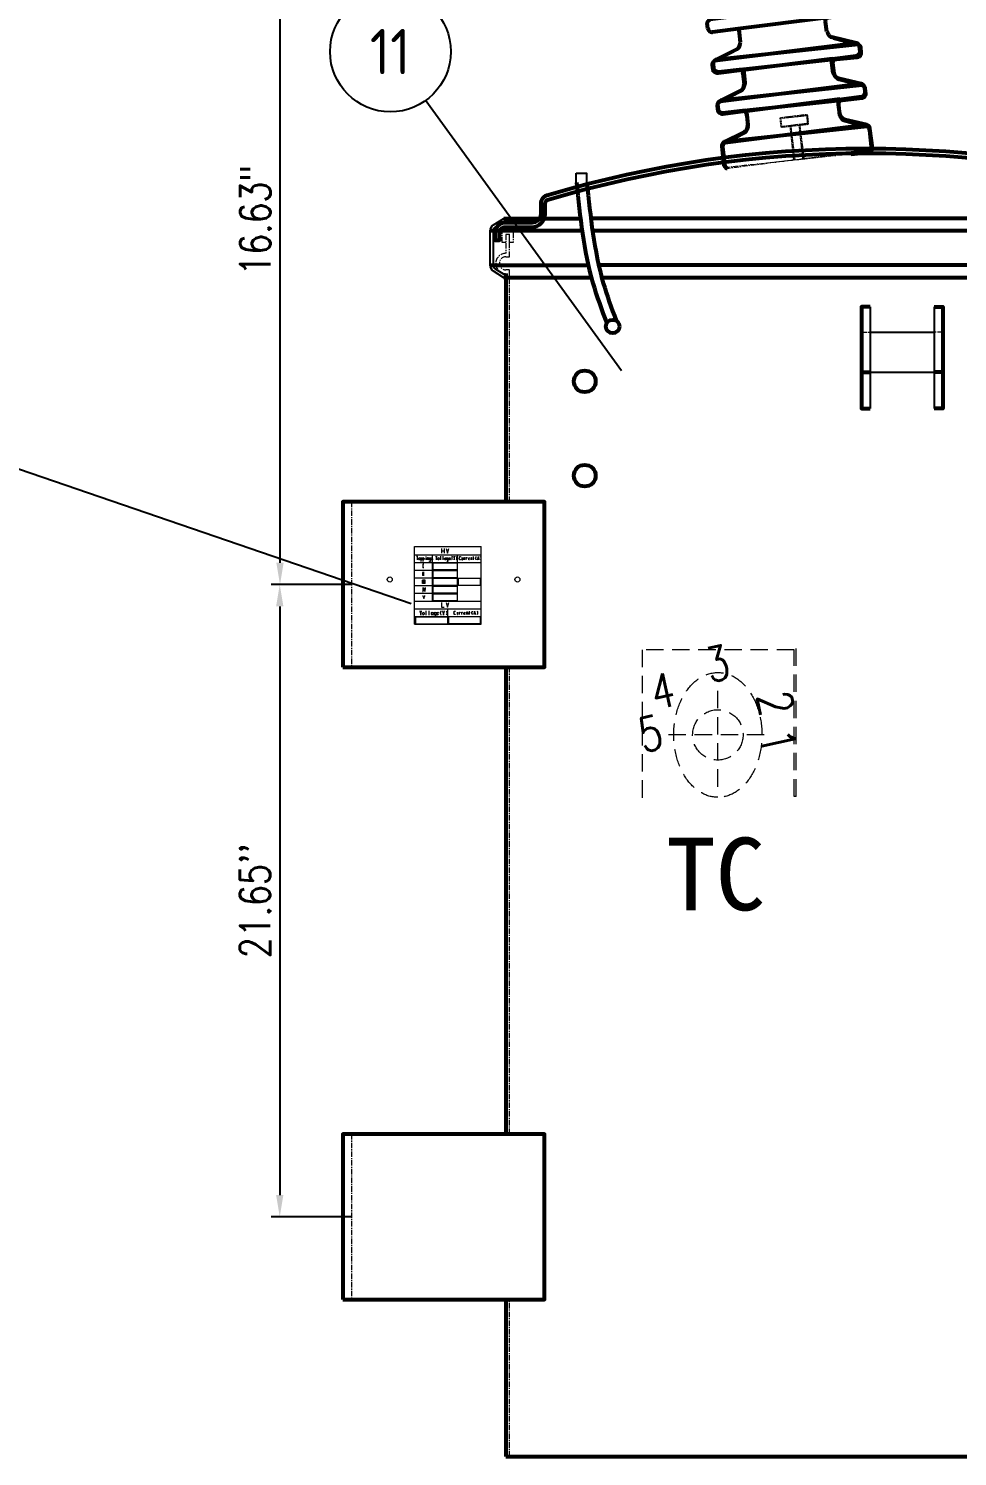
# Model space of a CAD drawing. Header units: millimetres. Extents: x 119255 to 128417, y -8474 to -5389.
# Drawn here: x 126025 to 126665, y -7305 to -6321 of the extents above; entities that cross this region are included whole.
import ezdxf
from ezdxf.enums import TextEntityAlignment as Align

# ---------------------------------------------------------------- set-up
doc = ezdxf.new("R2010")
doc.units = ezdxf.units.MM
doc.header["$LTSCALE"] = 3
for name, pattern in [('ACISOTGL', [3, 2, -1]), ('CENTER', [2, 1.25, -0.25, 0.25, -0.25]), ('HIDDEN', [0.375, 0.25, -0.125])]:
    doc.linetypes.add(name, pattern=pattern)
for name, color, linetype in [('2', 3, 'Continuous'), ('4', 2, 'HIDDEN'), ('A', 3, 'Continuous'), ('D', 11, 'HIDDEN'), ('S', 254, 'Continuous')]:
    doc.layers.add(name, color=color, linetype=linetype)
for name, color, linetype, lineweight in [('图层1', 1, 'CENTER', 13), ('标注、文本', 3, 'Continuous', 25), ('粗实线', 4, 'Continuous', 53)]:
    doc.layers.add(name, color=color, linetype=linetype, lineweight=lineweight)
doc.styles.add('chinese', font='simhei.ttf')
doc.styles.add('HC_GBDIM', font='romans', dxfattribs={"width": 0.667, "bigfont": 'gbcbig'})
doc.styles.add('ST_WIN', font='isocp2.shx', dxfattribs={"bigfont": 'hzdxfst.shx'})
doc.styles.add('TH_GBDIM', font='romans.shx', dxfattribs={"width": 0.8, "bigfont": 'gbcbig.shx'})
doc.dimstyles.new('TH_GBDIM1', dxfattribs={"dimscale": 3, "dimtxt": 3.5, "dimasz": 2.5, "dimexe": 2, "dimexo": 0, "dimgap": 1.5, "dimtad": 1, "dimdec": 1, "dimzin": 0, "dimdsep": 46, "dimtxsty": 'TH_GBDIM', "dimcen": 2.5, "dimclrd": 3, "dimclre": 256, "dimclrt": 2, "dimadec": 0, "dimazin": 0, "dimtfac": 0.714286, "dimtdec": 1, "dimtmove": 0, "dimatfit": 3, "dimfxl": 1, "dimtzin": 0, "dimlwd": -1, "dimlwe": -1, "dimarcsym": 0})

# ---------------------------------------------------------------- blocks, each defined once
blk = doc.blocks.new('*D18')
at = {"layer": 'Defpoints', "color": 0, "transparency": 16777216}
for p in [(126247.84, -6703.82), (126198.46, -7139.46), (126247.84, -7139.46)]:
    blk.add_point(p, dxfattribs=at)
at = {"layer": '标注、文本', "transparency": 16777216}
for p, q in [((126247.84, -6703.82), (126192.46, -6703.82)), ((126247.84, -7139.46), (126192.46, -7139.46))]:
    blk.add_line(p, q, dxfattribs=at)
at = {"layer": '标注、文本', "color": 3, "transparency": 16777216}
blk.add_line((126198.46, -6718.82), (126198.46, -7124.46), dxfattribs=at)
for points in [[(126195.96, -6718.82), (126200.96, -6718.82), (126198.46, -6703.82)], [(126195.96, -7124.46), (126200.96, -7124.46), (126198.46, -7139.46)]]:
    blk.add_solid(points, dxfattribs=at)
at = {"layer": '标注、文本', "color": 2, "transparency": 16777216, "insert": (126181.46, -6921.64), "char_height": 21, "attachment_point": 5, "rotation": 90, "style": 'TH_GBDIM'}
blk.add_mtext("21.65''", dxfattribs=at)
blk = doc.blocks.new('*D14')
at = {"layer": 'Defpoints', "color": 0, "transparency": 16777216}
for p in [(126198.64, -6201.75), (126530.86, -6201.75), (126241.84, -6703.82)]:
    blk.add_point(p, dxfattribs=at)
at = {"layer": '标注、文本', "transparency": 16777216}
for p, q in [((126530.86, -6201.75), (126192.64, -6201.75)), ((126241.84, -6703.82), (126192.64, -6703.82))]:
    blk.add_line(p, q, dxfattribs=at)
at = {"layer": '标注、文本', "color": 3, "transparency": 16777216}
blk.add_line((126198.64, -6688.82), (126198.64, -6216.75), dxfattribs=at)
for points in [[(126196.14, -6216.75), (126201.14, -6216.75), (126198.64, -6201.75)], [(126196.14, -6688.82), (126201.14, -6688.82), (126198.64, -6703.82)]]:
    blk.add_solid(points, dxfattribs=at)
at = {"layer": '标注、文本', "color": 2, "transparency": 16777216, "insert": (126181.64, -6452.79), "char_height": 21, "width": 172.582, "attachment_point": 5, "rotation": 90, "style": 'TH_GBDIM'}
blk.add_mtext('16.63"', dxfattribs=at)
blk = doc.blocks.new('A$C67204ebe')
at = {"layer": 'D'}
for p, q in [((-38.76, 178.03), (-32.93, 147.35)), ((-30.99, 179.56), (-28.4, 166.43)), ((-17.89, 168.96), (-12.39, 141.06)), ((-41.31, 135.36), (-46.82, 163.25)), ((-35.6, 165), (-36.93, 164.74)), ((-34.32, 158.48), (-35.6, 165)), ((-27.65, 159.8), (-34.32, 158.48)), ((-28.4, 166.43), (-28.94, 166.32)), ((-28.94, 166.32), (-27.65, 159.8)), ((-28.4, 166.43), (-28.15, 166.47)), ((-28.15, 166.47), (-24.7, 148.97)), ((-12.39, 141.06), (-41.31, 135.36)), ((-6.94, 20.78), (-2.36, -2.41)), ((-0.79, 21.99), (3.78, -1.19))]:
    blk.add_line(p, q, dxfattribs=at)
for points in [[(-35.61, 182.6), (-39.08, 179.55), (-38.76, 178.03), (-30.99, 179.56), (-31.29, 181.08), (-30.99, 179.56), (-30.2, 179.72), (-27.61, 166.58), (-26.67, 165.95), (-37.56, 163.8), (-36.93, 164.74), (-39.52, 177.88), (-38.76, 178.03)], [(-22.59, 139.05), (-22.37, 137.92), (-20.82, 133.44), (-20.2, 130.3), (-19.94, 127.7), (-19.93, 125.57), (-28.46, 123.89), (-29.61, 126.87), (-30.41, 129.92), (-30.85, 133.57), (-30.9, 136.24), (-31.12, 137.37)]]:
    blk.add_lwpolyline(points, dxfattribs=at)
blk.add_lwpolyline([(-23.08, 147.76), (-34.11, 145.59), (-41.32, 144.16, 0.282875), (-41.88, 143.65, 0.11185), (-41.9, 143.24), (-41.12, 139.26), (-14.06, 144.6), (-14.84, 148.57, 0.414214), (-15.78, 149.2), (-23.16, 147.77)], format="xyb", dxfattribs=at)
blk.add_lwpolyline([(3.86, 29.38), (5.09, 23.15), (-12.85, 19.61), (-14.08, 25.84)], close=True, dxfattribs=at)
for centre, start, end in [((-23.23, 149.26), 191.16, 281.16), ((-34.4, 147.06), 281.16, 11.16)]:
    blk.add_arc(centre, 1.5, start, end, dxfattribs=at)
at = {"layer": '图层1'}
for p, q in [((-35.61, 182.6), (-33.98, 174.34)), ((-12.53, 172.21), (-53.05, 164.36)), ((-51.82, 162.26), (-12.89, 169.94)), ((-24.96, 176.12), (-43, 172.56)), ((-33.98, 174.34), (-24.96, 176.12)), ((-12.89, 169.94), (-13.31, 172.06)), ((-11.87, 168.87), (-12.53, 172.21)), ((-53.05, 164.36), (-52.36, 160.88)), ((-52.26, 164.52), (-51.82, 162.26)), ((36.37, 5.25), (-48.23, -11.46))]:
    blk.add_line(p, q, dxfattribs=at)
at = {"layer": '粗实线', "ltscale": 2}
for p, q in [((-61.14, 198.14), (-61.32, 196.48)), ((-53.93, 199.56), (-61.14, 198.14)), ((-39.91, 203.86), (-36.14, 185.3)), ((-76.9, 191.06), (-75.29, 182.87)), ((-76.38, 190.71), (-74.14, 183.42)), ((-75.75, 191.61), (-73.23, 182.82)), ((-74.86, 191), (-72.61, 183.76)), ((-74.23, 191.94), (-71.67, 183.13)), ((-73.29, 191.31), (-71.09, 184.06)), ((-72.73, 192.21), (-70.14, 183.43)), ((-71.77, 191.61), (-69.52, 184.37)), ((-71.14, 192.55), (-68.58, 183.74)), ((-70.2, 191.92), (-68, 184.67)), ((-69.61, 192.85), (-66.96, 184.1)), ((-68.68, 192.22), (-66.45, 184.97)), ((-68.05, 193.16), (-65.49, 184.35)), ((-67.11, 192.53), (-64.91, 185.28)), ((-66.49, 193.43), (-63.96, 184.65)), ((-65.59, 192.83), (-63.35, 185.59)), ((-64.96, 193.77), (-62.41, 184.96)), ((-61.83, 185.89), (-64.02, 193.14)), ((-63.44, 194.07), (-60.89, 185.26)), ((-62.5, 193.44), (-60.26, 186.19)), ((-61.84, 194.39), (-59.32, 185.57)), ((-61.32, 196.48), (-60.35, 194.17)), ((-53.15, 195.59), (-60.35, 194.17)), ((-51.57, 187.6), (-58.78, 186.18)), ((-52.1, 192.85), (-49.34, 191)), ((-34.52, 194.1), (-33.22, 187.51)), ((-33.22, 187.51), (-33.53, 189.07)), ((-33.53, 189.07), (-33.53, 189.07)), ((-50.79, 183.63), (-57.99, 182.21)), ((-42.15, 178.56), (-42.47, 180.19)), ((-41.43, 174.91), (-42.15, 178.56)), ((-36.14, 185.3), (-35.73, 184.51)), ((-27.36, 177.68), (-28.08, 181.33)), ((-13.15, 178.45), (-25.01, 176.11)), ((-9.71, 169.3), (-11.27, 177.19)), ((-54.57, 160.45), (-56.12, 168.34)), ((-54.86, 170.22), (-43, 172.56)), ((-13.13, 168.62), (-9.71, 169.3)), ((-69.91, 147.85), (-52.73, 158.37)), ((6.57, 163.9), (-67.58, 149.27)), ((-51.15, 161.12), (-54.57, 160.45)), ((9.26, 163.47), (-10.62, 166.67)), ((11.67, 158.24), (10.9, 161.9)), ((-0.95, 152.14), (-57.13, 141.03)), ((-51.36, 142.9), (-5.91, 151.86)), ((-5.1, 143.03), (-6.37, 149)), ((-6.01, 151.84), (9.47, 154.95)), ((0.51, 143.67), (-0.94, 150.67)), ((-70.15, 142.09), (-70.82, 145.78)), ((-51.36, 142.9), (-66.86, 139.89)), ((-54.44, 132.83), (-55.75, 139.85)), ((24.04, 136.7), (4.36, 139.95)), ((24.04, 136.7), (-73.56, 117.45)), ((-73.56, 117.45), (-56.58, 127.93)), ((5.63, 124.46), (23.91, 128.07)), ((26.48, 131.59), (25.93, 134.37)), ((5.63, 124.46), (-52.16, 113.03)), ((7.02, 115.62), (5.64, 122.07)), ((-73.87, 111.79), (-74.42, 114.58)), ((-51.87, 113.12), (-70.16, 109.51)), ((28.79, 109.01), (-67.44, 90.03)), ((-49.8, 104.41), (-50.98, 110.9)), ((28.79, 109.01), (11.4, 111.75)), ((-67.44, 90.03), (-52.38, 99.16)), ((12.21, 96.78), (29.76, 100.27)), ((31.96, 103.53), (31.19, 107.2)), ((12.21, 96.78), (-47.37, 85.01)), ((13.53, 87.51), (12.14, 94.02)), ((-68.29, 83.75), (-68.96, 87.44)), ((-47.45, 85.01), (-65.01, 81.57)), ((34.68, 80.97), (-62.23, 61.85)), ((-45.15, 75.94), (-46.34, 82.48)), ((18.8, 69.05), (-42.23, 56.98)), ((39.81, 53.18), (-56.42, 34.19)), ((26.11, 41.5), (-37.46, 28.96)), ((45.69, 25.18), (-51.23, 6.06))]:
    blk.add_line(p, q, dxfattribs=at)
for points in [[(-42.47, 180.19), (-42.92, 182.48, 0.216454), (-43.8, 183.71, 0.14676), (-45.27, 184.06), (-47.08, 183.7, -0.216222), (-47.67, 183.84, -0.128385), (-48.01, 184.28), (-51.13, 200.07, -0.236321), (-50.98, 200.6, -0.137645), (-50.38, 200.99), (-40.48, 203.39, 0.118082), (-40.15, 203.56, 0.239241), (-39.88, 204.22, -0.185592), (-39.72, 204.74, -0.149289), (-39.28, 205.05), (-33.83, 206.13), (-34.12, 207.55, -0.162586), (-34.07, 207.86, -0.235181), (-33.63, 208.2), (-31.33, 208.66, -0.193012), (-30.8, 208.56, -0.216479), (-30.65, 208.33), (-29.5, 205.05), (-28.8, 202.54, -0.305966), (-29.2, 201.34, -0.211517), (-30.09, 201.12), (-33.79, 200.23, 0.124352), (-34.88, 199.66), (-33.31, 191.05, 0.232484), (-32.32, 189.92, 0.137631), (-31.19, 189.64), (-29.76, 189.87, -0.226514), (-28.41, 189.47, -0.129294), (-27.38, 185.8)], [(-50.38, 200.99), (-50.32, 200.7), (-50.34, 200.22), (-47.22, 184.39), (-47.04, 184.01), (-46.18, 183.88, -0.005437), (-42.81, 184.49, -0.020315), (-39, 184.79, -0.072791), (-37.05, 184.71, -0.141507), (-36.21, 184.11, -0.078582), (-35.73, 183.19, -0.389074)], [(-34.52, 194.1), (-35.72, 200.18), (-35.82, 200.69, -0.078909), (-35.85, 201.65, -0.002455), (-35.74, 202.57, -0.104269), (-35.26, 203.94, -0.067748), (-33.77, 205.78, -0.137062), (-32.75, 206.31, -0.250439), (-31.86, 206.06, -0.064304), (-31.28, 205.33, -0.207145), (-30.96, 202.9, -0.182921), (-31.64, 201.97, -0.000416), (-33.21, 201.56, 0.26878), (-34.88, 199.66, 0.499102)], [(-33.87, 190.8), (-33.22, 187.51, 0.188465), (-31.55, 184.9, 0.125485), (-29.48, 184.07, 0.148052), (-27.95, 184.32, 0.261104), (-27.38, 185.8, 0.829827)], [(-32.94, 190.51), (-27.99, 191.49, -0.202073), (-26.98, 191.28, -0.189452), (-26.41, 190.43, -0.036985), (-25.98, 184.14, 0.140434)], [(-28.08, 181.33), (-28.43, 183.38), (-26.28, 183.83, 0.076742), (-26.14, 183.88, 0.221032), (-25.98, 184.14, 59.233366)], [(23.87, 55.74, -0.200811), (21.55, 57.18, -0.016019), (20.03, 59.46), (18.59, 66.49, -0.126731), (18.66, 67.77, 0.095852), (18.8, 69.05), (34.93, 72.23, 0.198563), (36.97, 73.59, 0.178497), (37.47, 75.63), (36.81, 78.94, 0.197282), (35.98, 80.2, 0.032544), (34.68, 80.97), (17.37, 83.79)], [(-42.65, 42.61, 0.200811), (-41.05, 44.83, 0.016019), (-40.51, 47.52), (-41.85, 54.56, 0.126731), (-42.4, 55.73, -0.095852), (-43.02, 56.85), (-59.14, 53.67, -0.198563), (-61.55, 54.15, -0.178497), (-62.78, 55.86), (-63.44, 59.17, -0.197282), (-63.14, 60.65, -0.032544), (-62.23, 61.85), (-47.29, 71.04)], [(36.37, 5.25), (49.57, 7.83, 0.264751), (50.38, 8.52, 0.085218), (50.55, 9.55), (47.95, 22.75, 0.130917), (47.27, 24.14, 0.137977), (45.69, 25.18), (30.37, 27.68, -0.196911), (28.04, 29.12, -0.024375), (26.53, 31.41), (25.15, 37.91, -0.086896), (25.08, 39.65, -0.031016), (25.43, 41.38), (40.77, 44.43, 0.221746), (42.45, 45.66, 0.093612), (43, 47.34), (42.32, 51.03, 0.224627), (41.2, 52.59, 0.05176), (39.81, 53.18), (23.87, 55.74)], [(-48.23, -11.46), (-48.23, -11.46, -0.264751), (-49.24, -11.13, -0.085218), (-49.79, -10.25), (-52.4, 2.95, -0.130917), (-52.3, 4.5, -0.137977), (-51.23, 6.06), (-38.01, 14.19, 0.196911), (-36.4, 16.41, 0.024375), (-35.87, 19.1), (-37.06, 25.64, 0.086896), (-37.66, 27.27, 0.031016), (-38.64, 28.74), (-53.99, 25.73, -0.221746), (-56.01, 26.24, -0.093612), (-57.16, 27.58), (-57.93, 31.25, -0.224627), (-57.48, 33.12, -0.05176), (-56.42, 34.19), (-42.65, 42.61)]]:
    blk.add_lwpolyline(points, format="xyb", dxfattribs=at)
for points in [[(-50.98, 200.6), (-53.53, 200.1), (-50.21, 183.29), (-47.67, 183.84)], [(-35.73, 183.19), (-35.61, 182.6), (-31.29, 181.08), (-39.08, 179.55)]]:
    blk.add_lwpolyline(points, dxfattribs=at)
for centre, radius, start, end in [((-56.97, 196.9), 4.35, 163.43129, 218.88871), ((-57.31, 196.83), 4.34, 343.39929, 38.92071), ((-34.43, 201.61), 1.52, 294.65341, 2.43311), ((-80.87, 185.97), 54.64, 4.67536, 17.64464), ((-43.52, 193.34), 16.85, 177.17429, 205.14571), ((-68.38, 188.44), 16.83, 357.15819, 25.16181), ((-54.95, 184.87), 4.34, 343.3994, 38.92053), ((-31.82, 189.41), 1.26, 14.65534, 93.80155), ((-54.61, 184.94), 4.35, 163.43129, 218.88871), ((-24.87, 178.53), 2.63, 198.90945, 232.26456), ((-12.93, 176.6), 1.86, 59.07931, 96.53076), ((-12.75, 176.9), 1.51, 11.16, 59.07931), ((-54.64, 168.63), 1.51, 143.24069, 191.16), ((-54.36, 168.42), 1.86, 105.78924, 143.24069), ((-43.35, 174.35), 1.82, 281.16, 330.05544), ((-44.05, 174.75), 2.63, 330.05544, 3.41055), ((-25.36, 177.9), 1.82, 232.26456, 281.16), ((-10.33, 169.7), 3, 201.09295, 238.819), ((-54.57, 161.37), 3.52, 301.48207, 323.501), ((-54.15, 161.06), 3, 323.501, 1.22705), ((-10.06, 170.15), 3.52, 238.819, 260.83793), ((12.16, 166.3), 4.06, 224.35382, 242.44853), ((9.74, 161.66), 1.18, 11.92549, 62.44853), ((7.85, 158.07), 3.83, 330.43717, 2.42947), ((-73.67, 149.37), 4.06, 319.87147, 337.96618), ((-2.3, 149.87), 4.16, 154.93182, 192.04407), ((-6.61, 151.88), 0.599, 334.93182, 356.47929), ((2.36, 151.44), 3.38, 168.10436, 184.7855), ((3.08, 151.5), 4.11, 184.7855, 191.76167), ((8.97, 157.44), 2.54, 281.34168, 330.43717), ((-69.66, 145.99), 1.18, 139.87147, 190.39451), ((-66.55, 143.4), 3.83, 199.89053, 231.88283), ((-67.34, 142.38), 2.54, 231.88283, 280.97832), ((-59.1, 139.32), 3.38, 17.5345, 34.21564), ((-59.79, 139.1), 4.11, 10.55833, 17.5345), ((-50.82, 143.16), 0.599, 205.84071, 227.38818), ((-54.04, 139.66), 4.16, 10.27593, 47.38818), ((7.31, 148.91), 13.73, 205.36936, 217.4953), ((18.91, 154.01), 21.1, 209.33822, 216.79252), ((4.95, 143.57), 3.67, 216.79252, 260.6372), ((-58.51, 131.05), 3.67, 301.6828, 345.52748), ((-75.38, 135.41), 21.1, 345.52748, 352.98178), ((23.29, 131.21), 3.21, 281.16, 325.41084), ((22.29, 133.2), 3.92, 40.98291, 63.38636), ((22.97, 133.79), 3.02, 11.16, 40.98291), ((23.29, 131.21), 3.21, 325.41084, 6.68919), ((10.75, 123.34), 5.24, 167.6316, 180.80245), ((11.66, 123.35), 6.15, 180.80245, 192.0282), ((-71.46, 115.16), 3.02, 161.33709, 191.16), ((-70.6, 114.87), 3.92, 138.93364, 161.33709), ((-70.78, 112.66), 3.21, 195.63081, 236.90916), ((-70.78, 112.66), 3.21, 236.90916, 281.16), ((-56.18, 110.13), 5.24, 21.51755, 34.6884), ((-57.03, 109.8), 6.15, 10.2918, 21.51755), ((15.3, 119.37), 9.1, 204.36994, 221.71685), ((12.15, 116.56), 4.88, 221.71685, 261.07914), ((31.23, 113.62), 5.21, 242.13656, 254.88595), ((29.39, 106.82), 1.84, 11.92084, 74.88595), ((-54.91, 103.33), 4.88, 301.24086, 340.60315), ((-58.89, 104.73), 9.1, 340.60315, 357.95006), ((29.25, 102.79), 2.58, 281.24066, 329.31778), ((28.39, 103.31), 3.59, 329.31778, 3.52725), ((-67.16, 87.77), 1.84, 127.43405, 190.39916), ((-71.44, 93.37), 5.21, 307.43405, 320.18344), ((20.37, 95.02), 8.34, 167.83627, 177.61383), ((17.44, 95.14), 5.41, 177.61383, 192.02578), ((-64.89, 84.91), 3.59, 198.79275, 233.00222), ((-65.5, 84.1), 2.58, 233.00222, 281.07934), ((-54.33, 80.29), 8.34, 24.70617, 34.48373), ((-51.66, 81.51), 5.41, 10.29422, 24.70617), ((113.9, 153.71), 120.23, 213.40703, 214.70948), ((17.93, 87.24), 3.49, 214.70948, 260.73725), ((-49.12, 74.01), 3.49, 301.58275, 347.61052), ((-163.14, 99.06), 120.23, 347.61052, 348.91297)]:
    blk.add_arc(centre, radius, start, end, dxfattribs=at)
for points in [[(-60.35, 194.17), (-61, 193.98), (-61.87, 194.38), (-62.5, 193.44), (-63.44, 194.07), (-64.02, 193.14), (-64.96, 193.77), (-65.59, 192.83), (-66.55, 193.43), (-67.11, 192.53), (-68.05, 193.16), (-68.68, 192.22), (-69.62, 192.85), (-70.2, 191.92), (-71.14, 192.55), (-71.77, 191.61), (-72.73, 192.21), (-73.29, 191.31), (-74.23, 191.94), (-74.86, 191), (-75.81, 191.6), (-76.38, 190.71), (-76.9, 191.06)], [(-58.8, 186.09), (-59.32, 185.57), (-60.26, 186.19), (-60.89, 185.26), (-61.83, 185.89), (-62.41, 184.96), (-63.35, 185.59), (-63.98, 184.65), (-64.91, 185.28), (-65.49, 184.35), (-66.43, 184.98), (-67.06, 184.04), (-68, 184.67), (-68.58, 183.74), (-69.52, 184.37), (-70.15, 183.43), (-71.11, 184.03), (-71.67, 183.13), (-72.61, 183.76), (-73.24, 182.82), (-74.2, 183.42), (-74.79, 182.54), (-75.29, 182.87)], [(-35.73, 184.51), (-34.2, 183.95), (-31.81, 183.71), (-30.19, 183.77), (-28.61, 184.03)]]:
    blk.add_spline(points, degree=3, dxfattribs=at)

msp = doc.modelspace()

# ---------------------------------------------------------------- linework, layer by layer
at = {"color": 7, "linetype": 'Continuous', "lineweight": 15}
for p, q in [((126291.4, -6677.57), (126337.32, -6677.57)), ((126291.4, -6731.13), (126291.4, -6677.57)), ((126310.03, -6678.9), (126310.03, -6682.22)), ((126310.03, -6680.56), (126311.7, -6680.56)), ((126311.7, -6678.9), (126311.7, -6682.22)), ((126313.03, -6678.9), (126314.03, -6682.22)), ((126314.03, -6682.22), (126315.02, -6678.9)), ((126337.32, -6731.13), (126337.32, -6677.57)), ((126291.4, -6683.22), (126337.32, -6683.22)), ((126291.4, -6688.54), (126337.32, -6688.54)), ((126292.73, -6684.22), (126293.4, -6684.22)), ((126293.07, -6684.22), (126293.07, -6686.88)), ((126294.07, -6685.88), (126294.4, -6685.55)), ((126294.07, -6686.21), (126294.07, -6685.88)), ((126294.4, -6686.88), (126294.07, -6686.21)), ((126294.4, -6685.55), (126294.73, -6685.22)), ((126294.73, -6686.88), (126294.4, -6686.88)), ((126294.73, -6685.22), (126294.73, -6685.55)), ((126294.73, -6685.55), (126295.06, -6685.88)), ((126295.06, -6686.21), (126294.73, -6686.88)), ((126294.73, -6686.88), (126294.73, -6686.55)), ((126295.06, -6685.22), (126295.06, -6686.88)), ((126295.73, -6685.55), (126296.06, -6685.22)), ((126295.73, -6685.22), (126295.73, -6687.88)), ((126295.73, -6685.88), (126295.73, -6685.55)), ((126295.73, -6686.88), (126295.73, -6686.21)), ((126296.06, -6686.88), (126295.73, -6686.88)), ((126296.06, -6685.22), (126296.39, -6685.55)), ((126296.39, -6686.88), (126296.06, -6686.88)), ((126296.39, -6685.55), (126296.39, -6685.88)), ((126296.39, -6685.88), (126296.39, -6686.21)), ((126296.39, -6686.21), (126296.39, -6686.88)), ((126297.06, -6685.22), (126297.06, -6687.88)), ((126297.06, -6685.88), (126297.39, -6685.55)), ((126297.39, -6686.88), (126297.06, -6686.21)), ((126297.73, -6689.87), (126297.06, -6689.87)), ((126297.39, -6685.55), (126297.39, -6685.22)), ((126297.39, -6685.22), (126297.72, -6685.55)), ((126297.39, -6686.88), (126297.39, -6686.55)), ((126297.73, -6686.88), (126297.39, -6686.88)), ((126297.39, -6692.2), (126297.39, -6689.87)), ((126297.72, -6685.55), (126298.06, -6685.88)), ((126298.06, -6686.21), (126297.72, -6686.88)), ((126298.06, -6685.88), (126298.06, -6686.21)), ((126299.06, -6684.22), (126299.06, -6684.55)), ((126299.06, -6685.22), (126299.06, -6686.88)), ((126300.38, -6685.55), (126300.38, -6685.22)), ((126300.38, -6686.88), (126300.38, -6685.22)), ((126300.39, -6685.22), (126300.72, -6685.22)), ((126300.72, -6685.22), (126300.72, -6685.55)), ((126300.72, -6685.55), (126300.72, -6686.88)), ((126301.72, -6685.55), (126302.05, -6685.22)), ((126301.72, -6685.88), (126301.72, -6685.55)), ((126301.72, -6686.21), (126301.72, -6685.88)), ((126301.72, -6686.88), (126301.72, -6686.21)), ((126302.05, -6686.88), (126301.72, -6686.88)), ((126301.72, -6687.88), (126301.72, -6687.55)), ((126302.05, -6687.88), (126301.72, -6687.88)), ((126302.05, -6685.22), (126302.05, -6685.55)), ((126302.05, -6685.55), (126302.38, -6685.88)), ((126302.38, -6686.21), (126302.05, -6686.88)), ((126302.05, -6686.88), (126302.05, -6686.55)), ((126302.38, -6687.88), (126302.05, -6687.88)), ((126302.38, -6685.22), (126302.38, -6687.22)), ((126302.38, -6687.22), (126302.38, -6687.88)), ((126303.38, -6686.88), (126303.05, -6686.55)), ((126303.38, -6685.22), (126303.38, -6685.55)), ((126303.71, -6685.22), (126303.38, -6685.22)), ((126303.38, -6685.55), (126303.38, -6685.22)), ((126303.38, -6685.55), (126303.71, -6686.21)), ((126303.71, -6686.88), (126303.38, -6686.88)), ((126303.71, -6715.16), (126303.71, -6683.22)), ((126303.71, -6685.55), (126303.71, -6685.22)), ((126303.71, -6686.21), (126303.71, -6685.88)), ((126303.71, -6686.21), (126303.71, -6686.55)), ((126303.71, -6686.55), (126303.71, -6686.88)), ((126304.05, -6688.88), (126320.68, -6688.88)), ((126304.05, -6688.88), (126304.05, -6693.53)), ((126306.04, -6684.22), (126306.37, -6686.88)), ((126306.37, -6686.88), (126306.71, -6684.22)), ((126307.37, -6685.88), (126307.71, -6685.55)), ((126307.37, -6686.21), (126307.37, -6685.88)), ((126307.71, -6686.88), (126307.37, -6686.21)), ((126307.71, -6685.55), (126308.04, -6685.22)), ((126308.04, -6686.88), (126307.71, -6686.88)), ((126308.04, -6685.22), (126308.04, -6685.55)), ((126308.04, -6685.55), (126308.37, -6685.88)), ((126308.37, -6686.21), (126308.04, -6686.88)), ((126308.04, -6686.88), (126308.04, -6686.55)), ((126308.37, -6685.88), (126308.37, -6686.21)), ((126309.37, -6686.88), (126309.37, -6684.22)), ((126310.7, -6685.55), (126311.37, -6685.55)), ((126311.03, -6686.88), (126311.03, -6684.22)), ((126312.03, -6685.88), (126312.36, -6685.55)), ((126312.03, -6686.21), (126312.03, -6685.88)), ((126312.36, -6686.88), (126312.03, -6686.21)), ((126312.36, -6685.55), (126312.7, -6685.22)), ((126312.7, -6686.88), (126312.36, -6686.88)), ((126312.7, -6685.22), (126312.7, -6685.55)), ((126312.7, -6685.55), (126313.03, -6685.88)), ((126313.03, -6686.21), (126312.7, -6686.88)), ((126312.7, -6686.88), (126312.7, -6686.55)), ((126313.03, -6685.22), (126313.03, -6686.88)), ((126313.69, -6685.88), (126314.03, -6685.55)), ((126313.69, -6686.21), (126313.69, -6685.88)), ((126314.03, -6686.88), (126313.69, -6686.21)), ((126314.03, -6687.88), (126313.69, -6687.55)), ((126314.03, -6685.55), (126314.03, -6685.22)), ((126314.03, -6685.22), (126314.36, -6685.55)), ((126314.03, -6686.88), (126314.03, -6686.55)), ((126314.36, -6686.88), (126314.03, -6686.88)), ((126314.36, -6687.88), (126314.03, -6687.88)), ((126314.36, -6685.22), (126314.36, -6687.22)), ((126314.36, -6685.55), (126314.36, -6685.88)), ((126314.36, -6686.21), (126314.36, -6686.88)), ((126314.36, -6687.22), (126314.36, -6687.55)), ((126314.36, -6687.55), (126314.36, -6687.88)), ((126315.36, -6685.55), (126315.69, -6685.22)), ((126315.36, -6685.88), (126315.36, -6685.55)), ((126315.36, -6686.21), (126315.36, -6685.88)), ((126316.02, -6685.88), (126315.36, -6685.88)), ((126315.36, -6686.88), (126315.36, -6686.21)), ((126315.69, -6686.88), (126315.36, -6686.88)), ((126315.69, -6685.22), (126315.69, -6685.55)), ((126315.69, -6685.55), (126316.02, -6685.88)), ((126315.69, -6686.88), (126315.69, -6686.55)), ((126316.02, -6686.55), (126315.69, -6686.88)), ((126317.35, -6684.22), (126317.02, -6684.89)), ((126317.02, -6684.89), (126317.02, -6685.55)), ((126317.02, -6685.55), (126317.02, -6685.88)), ((126317.02, -6685.88), (126317.02, -6686.55)), ((126317.02, -6686.55), (126317.35, -6686.88)), ((126318.35, -6684.22), (126318.68, -6686.88)), ((126318.68, -6686.88), (126319.02, -6684.22)), ((126320.01, -6684.22), (126320.35, -6684.89)), ((126320.35, -6686.55), (126320.01, -6686.88)), ((126320.35, -6684.89), (126320.35, -6685.55)), ((126320.35, -6685.55), (126320.35, -6685.88)), ((126320.35, -6685.88), (126320.35, -6686.55)), ((126320.68, -6688.88), (126320.68, -6693.53)), ((126321.01, -6715.16), (126321.01, -6683.22)), ((126322.01, -6685.88), (126322.35, -6685.22)), ((126322.35, -6686.55), (126322.01, -6685.88)), ((126322.34, -6685.22), (126322.34, -6684.55)), ((126322.34, -6686.88), (126322.34, -6686.55)), ((126322.35, -6684.55), (126322.68, -6684.55)), ((126322.68, -6686.88), (126322.35, -6686.88)), ((126322.68, -6684.55), (126322.68, -6684.22)), ((126322.68, -6684.55), (126323.01, -6684.55)), ((126322.68, -6686.88), (126322.68, -6686.55)), ((126323.01, -6686.88), (126322.68, -6686.88)), ((126323.01, -6684.55), (126323.01, -6684.89)), ((126323.01, -6686.55), (126323.01, -6686.88)), ((126324.01, -6685.22), (126324.01, -6686.55)), ((126324.01, -6686.55), (126324.01, -6686.88)), ((126324.01, -6686.88), (126324.34, -6686.88)), ((126324.34, -6686.88), (126324.67, -6686.55)), ((126324.67, -6685.22), (126324.67, -6686.88)), ((126325.67, -6685.88), (126325.67, -6685.22)), ((126325.67, -6686.88), (126325.67, -6685.22)), ((126325.67, -6685.22), (126326, -6685.22)), ((126326, -6685.22), (126326, -6685.55)), ((126327, -6685.88), (126327.34, -6685.22)), ((126327, -6686.88), (126327, -6685.22)), ((126327.34, -6685.22), (126327.34, -6684.89)), ((126327.34, -6685.22), (126327.67, -6685.55)), ((126328.66, -6685.55), (126329, -6685.22)), ((126328.66, -6685.88), (126328.66, -6685.55)), ((126328.66, -6686.55), (126328.66, -6685.88)), ((126329.33, -6685.88), (126328.66, -6685.88)), ((126328.66, -6686.88), (126328.66, -6686.55)), ((126329, -6686.88), (126328.66, -6686.88)), ((126329, -6685.22), (126329, -6685.55)), ((126329, -6685.55), (126329.33, -6685.88)), ((126329, -6686.88), (126329, -6686.55)), ((126329.33, -6686.55), (126329, -6686.88)), ((126330.33, -6685.88), (126330.33, -6685.22)), ((126330.33, -6686.88), (126330.33, -6685.22)), ((126330.33, -6685.22), (126330.66, -6685.22)), ((126330.66, -6685.22), (126330.66, -6685.88)), ((126330.66, -6685.88), (126330.66, -6686.88)), ((126331.66, -6685.55), (126332.33, -6685.55)), ((126331.99, -6686.88), (126331.99, -6684.55)), ((126333.66, -6684.89), (126333.32, -6685.55)), ((126333.32, -6685.55), (126333.32, -6685.88)), ((126333.32, -6685.88), (126333.66, -6686.55)), ((126333.65, -6684.55), (126333.65, -6684.89)), ((126333.65, -6686.55), (126333.65, -6686.88)), ((126334.65, -6686.88), (126335.32, -6684.55)), ((126334.99, -6686.21), (126335.65, -6686.21)), ((126335.32, -6684.55), (126335.65, -6686.88)), ((126336.65, -6684.55), (126336.98, -6684.89)), ((126336.98, -6686.55), (126336.65, -6686.88)), ((126336.98, -6684.89), (126336.98, -6685.55)), ((126336.98, -6685.55), (126336.98, -6685.88)), ((126336.98, -6685.88), (126336.98, -6686.55)), ((126291.4, -6693.86), (126321.01, -6693.86)), ((126291.4, -6699.19), (126321.01, -6699.19)), ((126298.06, -6695.53), (126296.73, -6695.53)), ((126298.06, -6697.53), (126296.73, -6697.53)), ((126297.73, -6692.2), (126297.06, -6692.2)), ((126297.06, -6697.53), (126297.06, -6695.53)), ((126297.72, -6697.53), (126297.72, -6695.53)), ((126304.05, -6693.53), (126320.68, -6693.53)), ((126304.05, -6694.2), (126320.68, -6694.2)), ((126304.05, -6694.2), (126304.05, -6698.86)), ((126304.05, -6698.86), (126320.68, -6698.86)), ((126304.05, -6699.52), (126320.68, -6699.52)), ((126304.05, -6699.52), (126304.05, -6704.18)), ((126320.68, -6694.2), (126320.68, -6698.86)), ((126320.68, -6699.52), (126320.68, -6704.18)), ((126321.35, -6699.52), (126321.35, -6704.18)), ((126321.35, -6699.52), (126336.65, -6699.52)), ((126336.65, -6699.52), (126336.65, -6704.18)), ((126291.4, -6704.52), (126321.01, -6704.52)), ((126291.4, -6709.84), (126321.01, -6709.84)), ((126298.72, -6700.86), (126296.73, -6700.86)), ((126296.73, -6703.18), (126296.73, -6700.86)), ((126298.72, -6703.18), (126296.73, -6703.18)), ((126296.73, -6706.18), (126298.06, -6706.18)), ((126296.73, -6708.51), (126297.39, -6708.51)), ((126297.06, -6706.18), (126297.06, -6708.51)), ((126297.72, -6703.18), (126297.72, -6700.86)), ((126298.39, -6708.51), (126297.73, -6706.18)), ((126298.72, -6706.18), (126298.39, -6708.51)), ((126298.72, -6703.18), (126298.72, -6700.86)), ((126298.72, -6706.18), (126299.06, -6706.18)), ((126304.05, -6704.18), (126320.68, -6704.18)), ((126304.05, -6704.85), (126320.68, -6704.85)), ((126304.05, -6704.85), (126304.05, -6709.5)), ((126304.05, -6709.5), (126320.68, -6709.5)), ((126304.05, -6710.17), (126320.68, -6710.17)), ((126304.05, -6710.17), (126304.05, -6714.83)), ((126320.68, -6704.85), (126320.68, -6709.5)), ((126320.68, -6710.17), (126320.68, -6714.83)), ((126321.35, -6704.18), (126336.65, -6704.18)), ((126291.4, -6715.16), (126337.32, -6715.16)), ((126296.73, -6711.5), (126297.39, -6711.5)), ((126297.06, -6711.5), (126297.73, -6713.49)), ((126297.73, -6713.49), (126298.39, -6711.5)), ((126298.06, -6711.5), (126298.72, -6711.5)), ((126304.05, -6714.83), (126320.68, -6714.83)), ((126310.03, -6716.16), (126310.03, -6719.48)), ((126310.03, -6719.48), (126311.7, -6719.48)), ((126313.03, -6716.16), (126314.03, -6719.48)), ((126314.03, -6719.48), (126315.02, -6716.16)), ((126291.4, -6720.49), (126337.32, -6720.49)), ((126291.4, -6725.81), (126337.32, -6725.81)), ((126292.07, -6726.14), (126314.03, -6726.14)), ((126292.07, -6726.14), (126292.07, -6730.8)), ((126295.06, -6721.81), (126295.73, -6724.81)), ((126295.73, -6724.81), (126296.06, -6721.81)), ((126297.06, -6723.48), (126297.39, -6723.14)), ((126297.06, -6724.14), (126297.06, -6723.48)), ((126297.39, -6724.48), (126297.06, -6724.14)), ((126297.39, -6723.14), (126297.39, -6722.81)), ((126297.39, -6722.81), (126297.73, -6723.14)), ((126297.73, -6724.48), (126297.39, -6724.81)), ((126297.39, -6724.81), (126297.39, -6724.48)), ((126297.73, -6723.14), (126298.06, -6723.48)), ((126298.06, -6724.14), (126297.73, -6724.48)), ((126298.06, -6723.48), (126298.06, -6724.15)), ((126299.39, -6724.81), (126299.39, -6721.81)), ((126301.05, -6723.14), (126301.72, -6723.14)), ((126301.38, -6724.81), (126301.38, -6721.81)), ((126303.05, -6723.14), (126303.38, -6722.81)), ((126303.05, -6723.48), (126303.05, -6723.14)), ((126303.05, -6724.14), (126303.05, -6723.48)), ((126303.05, -6724.48), (126303.05, -6724.14)), ((126303.38, -6724.81), (126303.05, -6724.48)), ((126303.38, -6722.81), (126303.71, -6723.14)), ((126303.71, -6724.48), (126303.38, -6724.81)), ((126303.71, -6723.14), (126304.05, -6723.48)), ((126304.05, -6724.14), (126303.71, -6724.48)), ((126304.05, -6722.81), (126304.05, -6724.81)), ((126305.04, -6723.14), (126305.38, -6722.81)), ((126305.04, -6723.48), (126305.04, -6723.14)), ((126305.04, -6724.14), (126305.04, -6723.48)), ((126305.04, -6724.48), (126305.04, -6724.14)), ((126305.38, -6724.81), (126305.04, -6724.48)), ((126305.04, -6725.81), (126305.04, -6725.47)), ((126305.71, -6725.81), (126305.04, -6725.81)), ((126305.38, -6722.81), (126305.71, -6723.14)), ((126305.71, -6724.48), (126305.38, -6724.81)), ((126305.71, -6723.14), (126306.04, -6723.48)), ((126306.04, -6724.14), (126305.71, -6724.48)), ((126306.04, -6725.14), (126305.71, -6725.47)), ((126305.71, -6725.47), (126305.71, -6725.81)), ((126306.04, -6722.81), (126306.04, -6725.14)), ((126307.04, -6723.14), (126307.37, -6722.81)), ((126307.04, -6723.48), (126307.04, -6723.14)), ((126307.71, -6723.48), (126307.04, -6723.48)), ((126307.04, -6724.14), (126307.04, -6723.48)), ((126307.04, -6724.48), (126307.04, -6724.14)), ((126307.37, -6724.81), (126307.04, -6724.48)), ((126307.37, -6722.81), (126307.71, -6723.14)), ((126307.71, -6724.48), (126307.37, -6724.81)), ((126307.71, -6723.14), (126307.71, -6723.48)), ((126307.71, -6724.48), (126307.71, -6724.14)), ((126309.37, -6722.48), (126309.04, -6723.14)), ((126309.04, -6723.14), (126309.04, -6723.48)), ((126309.04, -6723.48), (126309.37, -6724.48)), ((126309.37, -6721.81), (126309.37, -6722.48)), ((126309.37, -6724.48), (126309.37, -6724.81)), ((126310.7, -6721.81), (126311.37, -6724.81)), ((126311.37, -6724.81), (126312.03, -6721.81)), ((126313.03, -6721.81), (126313.36, -6722.48)), ((126313.36, -6724.48), (126313.03, -6724.81)), ((126313.36, -6722.48), (126313.69, -6723.14)), ((126313.69, -6723.48), (126313.36, -6724.48)), ((126313.69, -6723.14), (126313.69, -6723.48)), ((126314.03, -6726.14), (126314.03, -6730.8)), ((126314.36, -6731.13), (126314.36, -6720.49)), ((126336.65, -6726.14), (126314.69, -6726.14)), ((126314.69, -6726.14), (126314.69, -6730.8)), ((126318.35, -6723.48), (126318.68, -6722.81)), ((126318.68, -6723.81), (126318.35, -6723.48)), ((126318.68, -6722.15), (126319.02, -6722.15)), ((126318.68, -6722.81), (126318.68, -6722.15)), ((126318.68, -6724.48), (126318.68, -6723.81)), ((126319.02, -6724.48), (126318.68, -6724.48)), ((126319.02, -6722.15), (126319.35, -6722.15)), ((126319.35, -6724.48), (126319.02, -6724.48)), ((126319.35, -6722.15), (126319.35, -6721.81)), ((126319.35, -6722.15), (126319.68, -6722.48)), ((126319.35, -6724.48), (126319.35, -6724.14)), ((126319.68, -6724.14), (126319.35, -6724.48)), ((126320.68, -6722.81), (126320.68, -6724.14)), ((126320.68, -6724.14), (126320.68, -6724.48)), ((126320.68, -6724.48), (126321.01, -6724.48)), ((126321.01, -6722.81), (126321.01, -6724.48)), ((126321.01, -6724.48), (126321.01, -6724.14)), ((126322.35, -6723.48), (126322.35, -6722.81)), ((126322.35, -6724.48), (126322.35, -6722.81)), ((126322.35, -6722.81), (126322.68, -6722.81)), ((126322.68, -6722.81), (126322.68, -6723.14)), ((126324.01, -6723.48), (126324.01, -6722.81)), ((126324.01, -6724.48), (126324.01, -6722.81)), ((126324.01, -6722.81), (126324.34, -6722.81)), ((126324.34, -6722.81), (126324.34, -6723.14)), ((126325.34, -6723.48), (126325.67, -6723.14)), ((126325.34, -6723.81), (126325.34, -6723.48)), ((126326.34, -6723.48), (126325.34, -6723.48)), ((126325.67, -6724.48), (126325.34, -6723.81)), ((126325.67, -6723.14), (126326, -6722.81)), ((126326, -6724.48), (126325.67, -6724.48)), ((126326, -6722.81), (126326, -6723.14)), ((126326, -6723.14), (126326.34, -6723.48)), ((126326, -6724.48), (126326, -6724.14)), ((126326.34, -6724.14), (126326, -6724.48)), ((126327.34, -6723.48), (126327.67, -6722.81)), ((126327.34, -6724.48), (126327.34, -6722.81)), ((126327.67, -6722.81), (126327.67, -6722.48)), ((126327.67, -6722.81), (126328, -6723.48)), ((126328, -6723.48), (126328, -6724.48)), ((126329, -6723.14), (126329.66, -6723.14)), ((126329.33, -6724.48), (126329.33, -6722.15)), ((126331, -6722.48), (126330.66, -6723.14)), ((126330.66, -6723.14), (126330.66, -6723.48)), ((126330.66, -6723.48), (126331, -6724.14)), ((126330.99, -6722.15), (126330.99, -6722.48)), ((126330.99, -6724.14), (126330.99, -6724.48)), ((126332.33, -6724.48), (126332.66, -6722.15)), ((126332.33, -6723.81), (126332.99, -6723.81)), ((126332.66, -6722.15), (126333.32, -6724.48)), ((126334.32, -6722.15), (126334.65, -6722.48)), ((126334.65, -6724.14), (126334.32, -6724.48)), ((126334.65, -6722.48), (126334.65, -6723.14)), ((126334.65, -6723.14), (126334.65, -6723.48)), ((126334.65, -6723.48), (126334.65, -6724.14)), ((126336.65, -6726.14), (126336.65, -6730.8)), ((126291.4, -6731.13), (126337.32, -6731.13)), ((126292.07, -6730.8), (126314.03, -6730.8)), ((126336.65, -6730.8), (126314.69, -6730.8))]:
    msp.add_line(p, q, dxfattribs=at)
for centre in [(126274.26, -6700.35), (126362.26, -6700.35)]:
    msp.add_circle(centre, 1.75, dxfattribs=at)
at = {"layer": '2', "linetype": 'Continuous'}
msp.add_lwpolyline([(126354.01, -6453.16), (126346.92, -6457.59, 0.258618), (126345.51, -6460.14), (126345.51, -6483.69, 0.258618), (126346.92, -6486.23), (126354.01, -6490.66), (126352.95, -6492.36), (126345.86, -6487.93, -0.258618), (126343.51, -6483.69), (126343.51, -6460.14, -0.258618), (126345.86, -6455.9), (126352.95, -6451.47)], format="xyb", close=True, dxfattribs=at)
at = {"layer": 'A'}
msp.add_circle((126274.73, -6336.55), 41.58, dxfattribs=at)
at = {"layer": 'D'}
for p, q in [((126550.21, -6387.94), (126552.75, -6411.44)), ((126556.44, -6387.27), (126558.98, -6410.77))]:
    msp.add_line(p, q, dxfattribs=at)
msp.add_lwpolyline([(126561.73, -6380.32), (126562.41, -6386.63), (126544.22, -6388.59), (126543.54, -6382.28)], close=True, dxfattribs=at)
at = {"layer": '图层1'}
for p, q in [((126592.01, -6407.19), (126506.27, -6416.47)), ((126354.3, -6462.57), (126354.3, -6475.57)), ((126599.4, -6529.98), (126605.4, -6529.98)), ((126655.4, -6529.98), (126649.4, -6529.98)), ((126247.84, -6646.82), (126247.84, -6760.82)), ((126247.84, -7082.46), (126247.84, -7196.46))]:
    msp.add_line(p, q, dxfattribs=at)
msp.add_lwpolyline([(126356.79, -6646.82), (126356.79, -6486.98), (126354.29, -6486.98, -1), (126354.29, -6477.98), (126356.79, -6477.98), (126356.79, -6462.48)], format="xyb", dxfattribs=at)
msp.add_lwpolyline([(126354.3, -6462.57), (126354.3, -6468.07), (126351.8, -6468.07), (126351.8, -6461.32, -1), (126359.3, -6461.32), (126359.3, -6468.07), (126356.8, -6468.07), (126356.8, -6462.57)], format="xyb", close=True, dxfattribs=at)
for points in [[(126380.84, -6760.82), (126380.84, -6760.82), (126380.84, -6646.82), (126380.84, -6646.82)], [(126380.84, -7196.46), (126380.84, -7196.46), (126380.84, -7082.46), (126380.84, -7082.46)]]:
    msp.add_lwpolyline(points, close=True, dxfattribs=at)
for points in [[(126356.79, -7082.46), (126356.79, -6760.82)], [(126356.79, -7304.59), (126356.79, -7196.46)]]:
    msp.add_lwpolyline(points, dxfattribs=at)
msp.add_arc((126354.3, -6482.57), 7, 90, 270, dxfattribs=at)
at = {"layer": '标注、文本'}
for p, q in [((126299.18, -6370.18), (126433.86, -6556.28)), ((126605.4, -6512.48), (126605.4, -6582.48)), ((126649.4, -6512.48), (126649.4, -6582.48)), ((126605.4, -6529.98), (126649.4, -6529.98)), ((126605.4, -6557.48), (126649.4, -6557.48)), ((126002.57, -6618.71), (126289.11, -6716.85))]:
    msp.add_line(p, q, dxfattribs=at)
msp.add_lwpolyline([(126402.79, -6420.34), (126409.94, -6420.34), (126409.94, -6429.06), (126402.79, -6429.06)], close=True, dxfattribs=at)
at = {"layer": '粗实线', "ltscale": 2}
for p, q in [((126596.93, -6331.61), (126498.71, -6342.21)), ((126580.07, -6342.1), (126518.22, -6348.8)), ((126599.61, -6359.74), (126502.09, -6370.27)), ((126584.94, -6370.19), (126520.52, -6377.14)), ((126603.03, -6388.15), (126504.81, -6398.75)), ((126352.95, -6451.47), (126405.68, -6451.47)), ((126412.81, -6451.38), (126851.65, -6451.38)), ((126406.84, -6460.14), (126343.51, -6460.14)), ((126861.09, -6460.05), (126413.98, -6460.05)), ((126343.51, -6483.69), (126411.08, -6483.69)), ((126418.22, -6483.6), (126861.09, -6483.6)), ((126352.94, -6492.27), (126413.19, -6492.27)), ((126354.3, -6489.57), (126354.3, -6646.91)), ((126420.34, -6492.27), (126851.65, -6492.27)), ((126599.4, -6557.48), (126605.4, -6557.48)), ((126655.4, -6557.48), (126649.4, -6557.48)), ((126354.29, -6760.82), (126354.29, -7082.46)), ((126354.29, -7196.46), (126354.29, -7304.59)), ((126354.29, -7304.59), (126850.29, -7304.59))]:
    msp.add_line(p, q, dxfattribs=at)
at = {"layer": '粗实线', "color": 8, "linetype": 'ACISOTGL', "lineweight": 0, "ltscale": 2}
for p, q in [((126552.9, -6748.71), (126448.19, -6748.71)), ((126448.19, -6748.71), (126448.19, -6850.7)), ((126552.9, -6849.82), (126552.9, -6748.71)), ((126554.4, -6849.82), (126554.4, -6747.21)), ((126500.36, -6843.08), (126500.36, -6771.74)), ((126532.34, -6807.41), (126466, -6807.41)), ((126554.4, -6849.82), (126552.9, -6849.82))]:
    msp.add_line(p, q, dxfattribs=at)
at = {"layer": '粗实线', "ltscale": 2}
for points in [[(126516.54, -6363.08, 0.200811), (126518.33, -6361.01, 0.016019), (126519.1, -6358.38), (126518.38, -6351.25, 0.126731), (126517.94, -6350.04, -0.095852), (126517.42, -6348.86), (126501.08, -6350.63, -0.198563), (126498.73, -6349.94, -0.178497), (126497.64, -6348.13), (126497.28, -6344.78, -0.197282), (126497.7, -6343.33, -0.032544), (126498.71, -6342.21), (126514.4, -6334.36)], [(126583.96, -6355.8, -0.200811), (126581.77, -6354.16, -0.016019), (126580.45, -6351.76), (126579.64, -6344.64, -0.126731), (126579.81, -6343.36, 0.095852), (126580.07, -6342.1), (126596.41, -6340.34, 0.198563), (126598.56, -6339.17, 0.178497), (126599.23, -6337.17), (126598.87, -6333.82, 0.197282), (126598.15, -6332.49, 0.032544), (126596.93, -6331.61), (126579.92, -6327.29)], [(126592.01, -6407.19), (126605.38, -6405.77, 0.264751), (126606.24, -6405.15, 0.085218), (126606.51, -6404.14), (126605.07, -6390.77, 0.130917), (126604.51, -6389.32, 0.137977), (126603.03, -6388.15), (126587.99, -6384.32, -0.196911), (126585.79, -6382.69, -0.024375), (126584.49, -6380.27), (126583.67, -6373.68, -0.086896), (126583.76, -6371.93, -0.031016), (126584.26, -6370.25), (126599.81, -6368.54, 0.221746), (126601.59, -6367.46, 0.093612), (126602.28, -6365.84), (126601.93, -6362.11, 0.224627), (126600.94, -6360.45, 0.05176), (126599.61, -6359.74), (126583.96, -6355.8)], [(126506.27, -6416.47), (126506.27, -6416.47, -0.264751), (126505.3, -6416.05, -0.085218), (126504.82, -6415.12), (126503.38, -6401.74, -0.130917), (126503.61, -6400.21, -0.137977), (126504.81, -6398.75), (126518.69, -6391.8, 0.196911), (126520.49, -6389.73, 0.024375), (126521.25, -6387.1), (126520.63, -6380.48, 0.086896), (126520.17, -6378.8, 0.031016), (126519.33, -6377.25), (126503.78, -6378.91, -0.221746), (126501.8, -6378.23, -0.093612), (126500.78, -6376.79), (126500.33, -6373.07, -0.224627), (126500.94, -6371.25, -0.05176), (126502.09, -6370.27), (126516.54, -6363.08)], [(126383.52, -6435.53, 0.376656), (126378.29, -6441.48), (126378.29, -6448.48, -0.414214), (126372.29, -6454.48), (126353.79, -6454.48, 0.414214), (126346.79, -6461.48), (126346.79, -6466.48), (126349.79, -6466.48), (126349.79, -6461.48, -0.414214), (126353.79, -6457.48), (126372.29, -6457.48, 0.414214), (126381.29, -6448.48), (126381.29, -6441.48, -0.384704), (126383.99, -6438.49, -0.146644), (126820.59, -6438.49, -0.384704)]]:
    msp.add_lwpolyline(points, format="xyb", dxfattribs=at)
for points in [[(126605.4, -6512.48), (126599.4, -6512.48), (126599.4, -6582.48), (126605.4, -6582.48)], [(126649.4, -6512.48), (126655.4, -6512.48), (126655.4, -6582.48), (126649.4, -6582.48)]]:
    msp.add_lwpolyline(points, dxfattribs=at)
for points in [[(126241.84, -6760.82), (126380.84, -6760.82), (126380.84, -6646.82), (126241.84, -6646.82)], [(126241.84, -7196.46), (126380.84, -7196.46), (126380.84, -7082.46), (126241.84, -7082.46)]]:
    msp.add_lwpolyline(points, close=True, dxfattribs=at)
for centre, radius in [((126427.89, -6525.96), 4.67), ((126408.64, -6563.78), 7.5), ((126408.64, -6628.78), 7.5)]:
    msp.add_circle(centre, radius, dxfattribs=at)
at = {"layer": '粗实线', "color": 8, "linetype": 'ACISOTGL', "lineweight": 0, "ltscale": 2}
msp.add_circle((126500.36, -6807.41), 17.37, dxfattribs=at)
at = {"layer": '粗实线', "ltscale": 2}
msp.add_arc((126602.29, -7166.2), 762.72, 73.3312, 106.6688, dxfattribs=at)
at = {"layer": '粗实线', "color": 8, "linetype": 'ACISOTGL', "lineweight": 0, "ltscale": 2}
msp.add_ellipse((126500.36, -6807.41), major_axis=(0, -43), ratio=0.707107, dxfattribs=at)
at = {"layer": '粗实线', "ltscale": 2}
for points, knots in [([(126402.93, -6426.82), (126405.37, -6450.26), (126408.83, -6483.45), (126420.29, -6514.58), (126423.8, -6523.69)], [0, 0, 0, 0, 70.206805, 99.41478, 99.41478, 99.41478, 99.41478]), ([(126410.08, -6426.82), (126412.52, -6450.26), (126415.92, -6482.82), (126427.01, -6513.41), (126430.27, -6521.94)], [0, 0, 0, 0, 70.206805, 97.54498, 97.54498, 97.54498, 97.54498])]:
    msp.add_open_spline(points, degree=3, knots=knots, dxfattribs=at)
msp.add_open_spline([(126426.39, -6530.38), (126426.41, -6530.43), (126426.43, -6530.48), (126426.45, -6530.53)], degree=3, dxfattribs=at)

# ---------------------------------------------------------------- block references
at = {"layer": '标注、文本', "rotation": 356.0153245562407}
msp.add_blockref('A$C67204ebe', (126555.79, -6409.04), dxfattribs=at)

# ---------------------------------------------------------------- texts
at = {"layer": '4', "style": 'chinese'}
msp.add_text('TC', height=50, dxfattribs=at).set_placement((126464.81, -6928.22))
at = {"layer": 'S', "color": 7, "style": 'ST_WIN'}
msp.add_text('11', height=31.185, dxfattribs=at).set_placement((126274.57, -6336.55), align=Align.MIDDLE)
at = {"layer": '粗实线', "color": 8, "linetype": 'ACISOTGL', "lineweight": 0, "ltscale": 2, "style": 'HC_GBDIM', "width": 0.784706}
for s, rotation, p in [('3', 12.25803, (126494.82, -6771.42)), ('4', 12.25803, (126457.12, -6790.18)), ('2', 282.25803, (126526.96, -6780.33)), ('5', 12.25803, (126448.7, -6819.62)), ('1', 282.25803, (126528.9, -6806.62))]:
    msp.add_text(s, height=23.53, rotation=rotation, dxfattribs=at).set_placement(p)

# ---------------------------------------------------------------- dimensions: what is measured, and where the dimension line sits
at = {"layer": '标注、文本'}
for base, p1, p2, text, picture, middle in [((126198.64, -6201.75), (126241.84, -6703.82), (126530.86, -6201.75), '16.63"', '*D14', (126181.64, -6452.79)), ((126198.46, -7139.46), (126247.84, -6703.82), (126247.84, -7139.46), "21.65''", '*D18', (126181.46, -6921.64))]:
    dim = msp.add_linear_dim(base=base, p1=p1, p2=p2, angle=90, text=text, dimstyle='TH_GBDIM1', override={"dimtxt": 7, "dimasz": 5}, dxfattribs=at)
    dim.commit()
    dim.dimension.update_dxf_attribs({"geometry": picture, "text_midpoint": middle})

doc.saveas('drawing.dxf')
